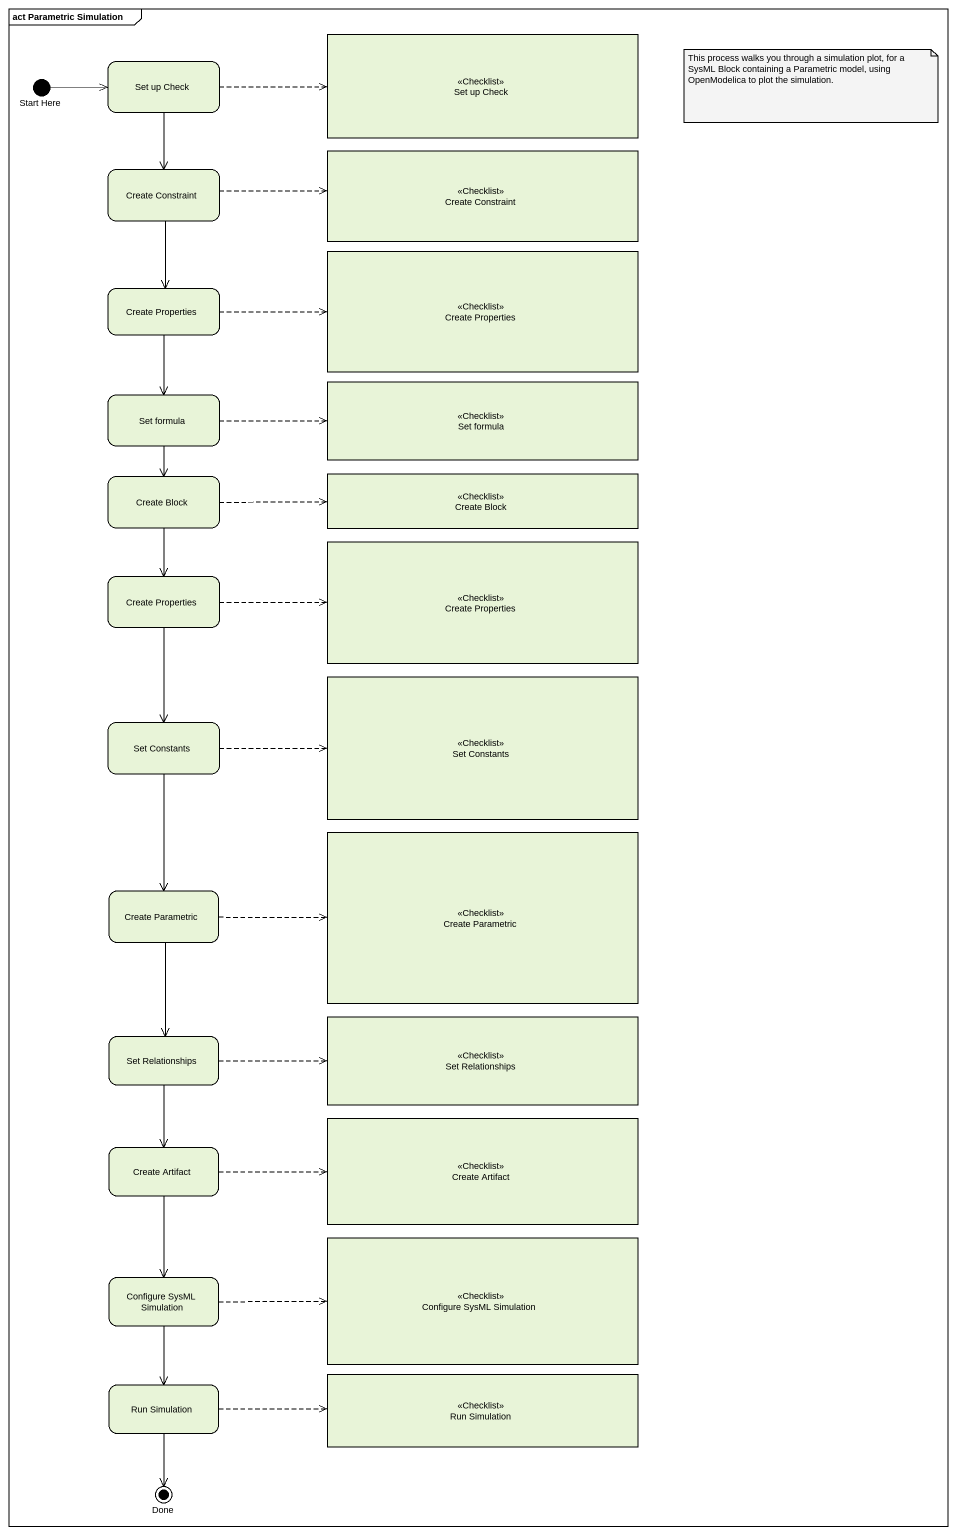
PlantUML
@startuml
mainframe act Parametric Simulation
hide empty description
state "Set up Check" as Set_up_Check <<Checklist>>
state "Start Here" as Start_Here <<start>>
state "Set up Check" as Set_up_Check_2
state "Create Constraint" as Create_Constraint <<Checklist>>
state "Create Constraint" as Create_Constraint_2
state "Create Properties" as Create_Properties <<Checklist>>
state "Create Properties" as Create_Properties_2
state "Set formula" as Set_formula
state "Set formula" as Set_formula_2 <<Checklist>>
state "Create Block" as Create_Block <<Checklist>>
state "Create Block" as Create_Block_2
state "Create Properties" as Create_Properties_3 <<Checklist>>
state "Create Properties" as Create_Properties_4
state "Set Constants" as Set_Constants <<Checklist>>
state "Set Constants" as Set_Constants_2
state "Create Parametric" as Create_Parametric <<Checklist>>
state "Create Parametric" as Create_Parametric_2
state "Set Relationships" as Set_Relationships <<Checklist>>
state "Set Relationships" as Set_Relationships_2
state "Create Artifact" as Create_Artifact <<Checklist>>
state "Create Artifact" as Create_Artifact_2
state "Configure SysML Simulation" as Configure_SysML_Simulation <<Checklist>>
state "Configure SysML Simulation" as Configure_SysML_Simulation_2
state "Run Simulation" as Run_Simulation
state "Run Simulation" as Run_Simulation_2 <<Checklist>>
state Done <<end>>
Start_Here -right-> Set_up_Check_2
Set_up_Check_2 -right[dashed]-> Set_up_Check
Set_up_Check_2 --> Create_Constraint_2
Create_Constraint_2 -right[dashed]-> Create_Constraint
Create_Constraint_2 --> Create_Properties_2
Create_Properties_2 -right[dashed]-> Create_Properties
Create_Properties_2 --> Set_formula
Set_formula -right[dashed]-> Set_formula_2
Set_formula --> Create_Block_2
Create_Block_2 -right[dashed]-> Create_Block
Create_Block_2 --> Create_Properties_4
Create_Properties_4 -right[dashed]-> Create_Properties_3
Create_Properties_4 --> Set_Constants_2
Set_Constants_2 -right[dashed]-> Set_Constants
Set_Constants_2 --> Create_Parametric_2
Create_Parametric_2 -right[dashed]-> Create_Parametric
Create_Parametric_2 --> Set_Relationships_2
Set_Relationships_2 -right[dashed]-> Set_Relationships
Set_Relationships_2 --> Create_Artifact_2
Create_Artifact_2 -right[dashed]-> Create_Artifact
Create_Artifact_2 --> Configure_SysML_Simulation_2
Configure_SysML_Simulation_2 -right[dashed]-> Configure_SysML_Simulation
Configure_SysML_Simulation_2 --> Run_Simulation
Run_Simulation -right[dashed]-> Run_Simulation_2
Run_Simulation --> Done
note as N1
  This process walks you through a simulation plot, for a SysML Block containing a Parametric model, using OpenModelica to plot the simulation.
end note
@enduml
